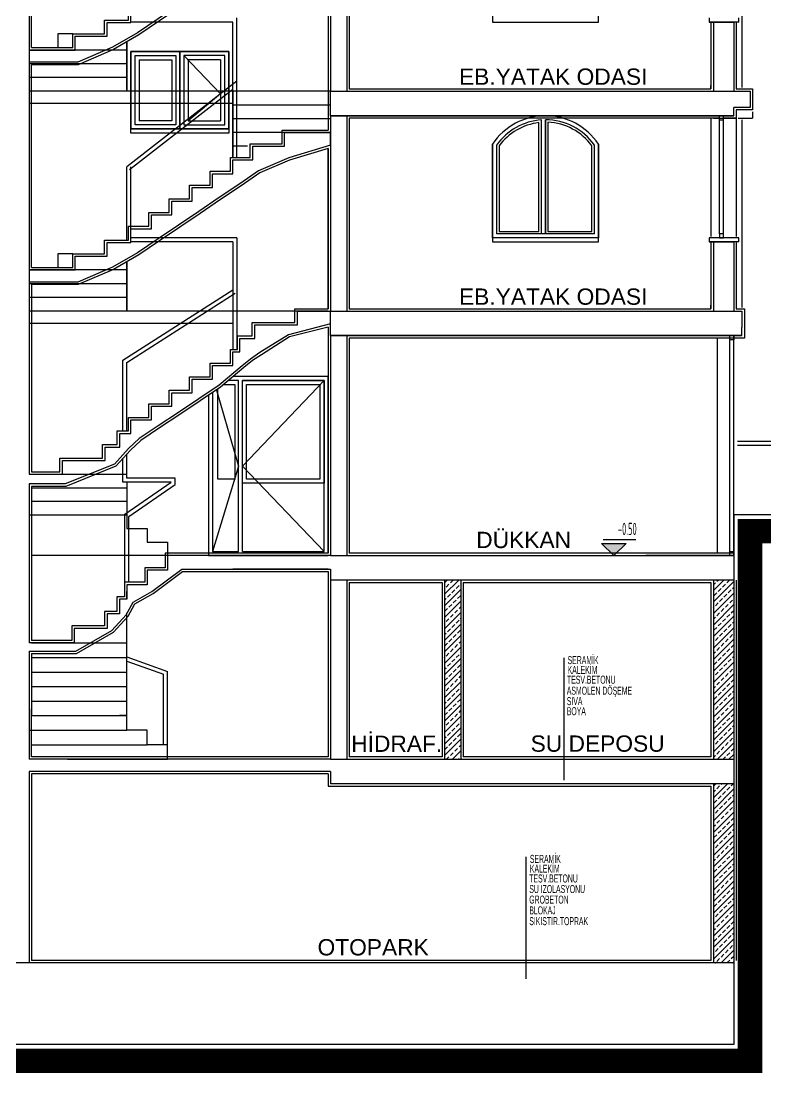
# Model space of a CAD drawing. Extents: x 41749 to 92598, y -24291 to 29432.
# Drawn here: x 43841.5 to 44070.2, y -23594.4 to -23271.6 of the extents above; entities that cross this region are included whole.
import ezdxf

# ---------------------------------------------------------------- set-up
doc = ezdxf.new("R2010")
doc.units = 0
doc.header["$MEASUREMENT"] = 0
doc.layers.get('0').update_dxf_attribs({"linetype": 'CONTINUOUS'})
doc.layers.add('ADAKENARI', color=7, linetype='CONTINUOUS')
doc.layers.add('SıVA', color=7, linetype='CONTINUOUS')
doc.styles.add('ARIALNARROW', font='ARIALN.TTF')
doc.styles.add('mahal', font='arial.ttf', dxfattribs={"height": 70})
doc.styles.add('OLCU', font='isocpeur.ttf', dxfattribs={"width": 0.59})
pattern_1 = [(45, (-40428.364, 1771.788), (-7.0710678, 7.0710678), []), (45, (-40421.293, 1771.788), (-7.0710678, 7.0710678), [5, -2.5])]

# ---------------------------------------------------------------- blocks, each defined once
blk = doc.blocks.new('KASA-2')
for p, q in [((-0.5, -0.5), (-0.5, 0.5)), ((-0.5, 0.5), (0.5, 0.5)), ((0.5, 0.5), (0.5, -0.5)), ((0.5, -0.5), (-0.5, -0.5))]:
    blk.add_line(p, q)
blk = doc.blocks.new('cv')
at = {"layer": 'SıVA', "linetype": 'ByBlock', "ltscale": 1.5}
blk.add_hatch(color=256, dxfattribs=at).paths.add_polyline_path([(33239.89483, -21631.44332), (33254.89483, -21646.44332), (33269.89483, -21631.44332)])
at = {"layer": 'SıVA'}
h = blk.add_hatch(dxfattribs=at)
h.set_pattern_fill('ANSI33', color=256, scale=40, style=0)
h.set_pattern_definition(pattern_1)
h.paths.add_polyline_path([(33067.10891, -21676.44009), (33047.10891, -21676.44009), (33047.10891, -21896.44009), (33067.10891, -21896.44009)])
h = blk.add_hatch(dxfattribs=at)
h.set_pattern_fill('ANSI33', color=256, scale=40, style=0)
h.set_pattern_definition(pattern_1)
h.paths.add_polyline_path([(33402.10891, -21676.44009), (33377.10892, -21676.44009), (33377.10893, -21896.44009), (33402.10891, -21896.44009)])
h.paths.add_polyline_path([(33402.10891, -21926.44009), (33377.10892, -21926.44009), (33377.10893, -22146.44009), (33402.10891, -22146.44009)])
for p, q in [((32537.10891, -20017.01717), (32537.10891, -21546.44009)), ((32540.10891, -21022.81509), (32540.10891, -20773.81509)), ((32907.10891, -20836.44009), (32907.10891, -21076.44009)), ((32927.10891, -20836.44009), (32927.10891, -21076.44009)), ((32930.10891, -20839.44009), (32930.10891, -21073.44009)), ((33412.10879, -20841.7018), (33412.10879, -21071.95656)), ((32904.10891, -20876.74466), (32904.10891, -21124.06509)), ((32904.10891, -20876.74466), (32904.10891, -21124.06509)), ((33372.10891, -20986.44009), (33372.10891, -20991.44009)), ((33372.10891, -20991.44009), (33402.10891, -20991.44009)), ((33408.20538, -20991.44009), (33372.10891, -20991.44009)), ((33374.10891, -20991.44009), (33374.10891, -21073.44009)), ((33377.10891, -20991.44009), (33377.10891, -21076.44009)), ((33402.10891, -20991.44009), (33377.10891, -20991.44009)), ((33402.10891, -20991.44009), (33402.10886, -21076.44009)), ((33402.10891, -20991.44009), (33402.10891, -20991.44009)), ((33402.10891, -20991.44011), (33402.10891, -21076.44009)), ((33405.10891, -20991.44009), (33405.10891, -21009.44009)), ((33408.20538, -20991.44009), (33408.20538, -20986.44009)), ((32590.65876, -21005.94009), (32572.2561, -21005.94009)), ((32572.2561, -21005.94009), (32572.2561, -21022.81509)), ((33405.10891, -21009.44009), (33405.10891, -21009.44009)), ((32667.10891, -21032.69009), (32717.10787, -21032.69009)), ((32717.10787, -21032.69009), (32717.10787, -21117.69009)), ((32777.10891, -21032.69009), (32727.10787, -21032.69009)), ((32727.10787, -21032.69009), (32727.10787, -21117.69009)), ((32540.10891, -21292.81509), (32540.10891, -21043.81509)), ((32672.10891, -21037.69009), (32672.10891, -21112.69009)), ((32772.10891, -21037.69009), (32772.10891, -21112.69009)), ((33374.10891, -21073.44009), (33374.10891, -21069.20553)), ((33374.10891, -21073.44009), (33374.10891, -21069.20553)), ((32907.10891, -21106.44009), (32907.10891, -21076.44009)), ((32907.10891, -21106.44009), (32907.10891, -21076.44009)), ((32907.10891, -21106.44009), (32907.10891, -21076.44009)), ((32907.10891, -21106.44009), (32907.10891, -21076.44009)), ((32907.10891, -21106.44009), (32907.10891, -21076.44009)), ((32907.10891, -21106.44009), (32907.10891, -21076.44009)), ((32930.10891, -21073.44009), (33374.10891, -21073.44009)), ((32930.10891, -21073.44009), (33374.10891, -21073.44009)), ((32907.10891, -21106.44009), (32907.10891, -21346.44009)), ((32907.10891, -21106.44009), (32907.10891, -21346.44009)), ((32927.10891, -21106.44009), (32927.10891, -21346.44009)), ((33374.10886, -21109.44009), (32930.10891, -21109.44009)), ((33374.10886, -21109.44009), (32930.10891, -21109.44009)), ((32930.10891, -21109.44009), (32930.10891, -21343.44009)), ((33374.10891, -21109.44009), (33374.1089, -21109.44009)), ((33384.6089, -21109.44009), (33374.1089, -21109.44009)), ((33374.1089, -21109.44009), (33374.10891, -21254.60372)), ((33374.10891, -21109.44009), (33374.1089, -21109.44009)), ((33384.6089, -21109.44009), (33374.1089, -21109.44009)), ((33377.1089, -21109.44009), (33405.10885, -21109.44002)), ((33377.1089, -21109.44009), (33405.10885, -21109.44002)), ((33384.60891, -21251.44009), (33384.6089, -21106.44009)), ((33389.60891, -21251.44009), (33389.6089, -21106.44009)), ((33405.10885, -21109.44008), (33389.6089, -21109.44009)), ((33405.10885, -21109.44008), (33389.6089, -21109.44009)), ((33405.1089, -21109.44009), (33405.10891, -21254.60372)), ((33407.61443, -21109.44009), (33425.10891, -21109.44009)), ((33425.10891, -21101.82914), (33425.10891, -21109.44009)), ((32722.10787, -21122.69009), (32662.10891, -21122.69009)), ((32722.10787, -21122.69009), (32782.10891, -21122.69009)), ((33170.96039, -21111.44009), (33170.96039, -21251.44009)), ((33389.6089, -21112.0235), (33384.6089, -21112.0235)), ((33389.6089, -21112.0235), (33384.6089, -21112.0235)), ((33389.6089, -21112.0235), (33384.6089, -21112.0235)), ((33389.6089, -21112.0235), (33384.6089, -21112.0235)), ((33412.10879, -21111.7018), (33412.10879, -21341.95656)), ((32907.10891, -21142.71871), (32907.10891, -21127.06509)), ((32904.10891, -21146.74466), (32904.10891, -21343.44009)), ((33230.96039, -21251.44009), (33110.96039, -21251.44009)), ((33235.96039, -21256.44009), (33105.96039, -21256.44009)), ((33408.20538, -21256.44009), (33372.10891, -21256.44009)), ((33372.10891, -21256.44009), (33372.10891, -21261.44009)), ((33372.10891, -21261.44009), (33402.10891, -21261.44009)), ((33408.20538, -21261.44009), (33372.10891, -21261.44009)), ((33374.10891, -21261.44009), (33374.10891, -21343.44009)), ((33377.10891, -21261.44009), (33377.10891, -21346.44009)), ((33402.10891, -21261.44009), (33377.10891, -21261.44009)), ((33402.10891, -21261.44009), (33402.10886, -21346.44009)), ((33402.10891, -21261.44009), (33402.10891, -21261.44009)), ((33402.10891, -21261.44011), (33402.10891, -21346.44009)), ((33405.10891, -21261.44009), (33405.10891, -21279.44009)), ((33408.20538, -21261.44009), (33408.20538, -21256.44009)), ((32590.65876, -21275.94009), (32572.2561, -21275.94009)), ((32572.2561, -21275.94009), (32572.2561, -21292.81509)), ((33405.10891, -21279.44009), (33405.10891, -21279.44009)), ((33374.10891, -21343.44009), (33374.10891, -21339.20553)), ((33374.10891, -21343.44009), (33374.10891, -21339.20553)), ((32907.10891, -21376.44009), (32907.10891, -21346.44009)), ((32907.10891, -21376.44009), (32907.10891, -21346.44009)), ((32907.10891, -21376.44009), (32907.10891, -21346.44009)), ((32907.10891, -21376.44009), (32907.10891, -21346.44009)), ((32907.10891, -21376.44009), (32907.10891, -21346.44009)), ((32930.10891, -21343.44009), (33374.10891, -21343.44009)), ((32930.10891, -21343.44009), (33374.10891, -21343.44009)), ((32904.10891, -21366.08975), (32904.10891, -21643.44009)), ((32907.10891, -21376.44009), (32907.10891, -21646.44009)), ((32927.10891, -21376.44009), (32927.10891, -21646.44009)), ((32930.10891, -21379.44009), (32930.10891, -21643.44009)), ((33382.10891, -21643.44009), (33382.10891, -21379.44009)), ((33397.10891, -21646.44009), (33397.1089, -21376.44007)), ((33402.10891, -21646.44009), (33402.1089, -21376.44007)), ((32794.10891, -21641.44009), (32794.10891, -21431.44009)), ((32799.10891, -21641.44009), (32799.10891, -21431.44009)), ((33997.94612, -21506.44009), (33406.89537, -21506.44009)), ((33997.94612, -21511.44009), (33406.89537, -21511.44009)), ((32537.10891, -21558.44009), (32537.10891, -21753.58295)), ((33241.68931, -21626.44039), (33282.07191, -21626.44039)), ((33254.89483, -21646.44332), (33239.89483, -21631.44332)), ((33239.89483, -21631.44332), (33269.89483, -21631.44332)), ((33254.89483, -21646.44332), (33269.89483, -21631.44332)), ((32907.10891, -21646.44009), (33402.10891, -21646.44009)), ((33402.10891, -21643.44009), (32930.10891, -21643.44009)), ((33402.10891, -21646.44009), (33402.10891, -21676.44009)), ((33402.10891, -21646.44009), (33402.10891, -21676.44009)), ((32904.10891, -21666.10676), (32904.10891, -21726.65122)), ((32907.10891, -21663.10676), (32907.10891, -21676.44009)), ((33402.10891, -21676.44009), (32907.10891, -21676.44009)), ((32907.10891, -21676.44009), (32907.10891, -21896.44009)), ((32927.10891, -21676.44009), (32927.10891, -21896.44009)), ((33047.10891, -21676.44009), (33047.10891, -21896.44009)), ((33067.10891, -21676.44009), (33067.10891, -21896.44009)), ((33377.10891, -21676.44009), (33377.10892, -21896.44009)), ((33377.10891, -21676.44009), (33377.10891, -21896.44009)), ((33377.10892, -21676.44009), (33377.10893, -21896.44009)), ((33402.10891, -21676.44009), (33402.10892, -21896.44009)), ((33402.10891, -21676.44009), (33402.10891, -21896.44009)), ((33405.10891, -21676.44009), (33405.10891, -21896.44009)), ((32930.10891, -21679.44009), (33044.10891, -21679.44009)), ((32930.10891, -21679.44009), (32930.10891, -21893.44009)), ((33044.10891, -21679.44009), (33044.10891, -21893.44009)), ((33070.10891, -21679.44009), (33374.10891, -21679.44009)), ((33070.10891, -21679.44009), (33070.10891, -21893.44009)), ((33374.10891, -21679.44009), (33374.10891, -21893.44009)), ((32904.10891, -21711.08975), (32904.10891, -21893.44009)), ((32537.10891, -21763.58295), (32537.10891, -21896.44009)), ((33193.35936, -21772.02593), (33193.35936, -21922.02593)), ((32540.10891, -21893.44009), (32540.10891, -21834.57935)), ((33405.10891, -21842.68202), (33405.10891, -22143.44009)), ((32907.10891, -21896.44009), (32537.10891, -21896.44009)), ((32904.10891, -21893.44009), (32540.10891, -21893.44009)), ((32907.10891, -21896.44009), (33402.10891, -21896.44009)), ((33044.10891, -21893.44009), (32930.10891, -21893.44009)), ((33374.10891, -21893.44009), (33070.10891, -21893.44009)), ((33402.10891, -21896.44009), (33402.10891, -21926.44009)), ((33402.10891, -21896.44009), (33402.10891, -21996.44009)), ((32537.10891, -21911.44009), (32537.10891, -22146.44009)), ((32907.10891, -21911.44009), (32537.10891, -21911.44009)), ((32907.10891, -21911.44009), (32907.10891, -21926.44009)), ((32540.10891, -21914.44009), (32540.10891, -22143.44009)), ((32904.10891, -21914.44009), (32540.10891, -21914.44009)), ((32904.10891, -21914.44009), (32904.10891, -21929.44009)), ((32904.10891, -21929.44009), (33044.10891, -21929.44009)), ((33402.10891, -21926.44009), (32907.10891, -21926.44009)), ((33044.10891, -21929.44009), (33374.10891, -21929.44009)), ((33374.10891, -21929.44009), (33374.10891, -22143.44009)), ((33377.10891, -21926.44009), (33377.10891, -22146.44009)), ((33377.10892, -21926.44009), (33377.10893, -22146.44009)), ((33402.10891, -21926.44009), (33402.10891, -22146.44009)), ((33147.03966, -22016.02593), (33147.03966, -22166.02593)), ((32904.10891, -22143.44009), (32540.10891, -22143.44009)), ((33044.10891, -22143.44009), (32853.51299, -22143.44009)), ((33374.10891, -22143.44009), (33034.82905, -22143.44009)), ((33402.10891, -22146.44009), (31587.10891, -22146.44009)), ((33402.10891, -22146.44009), (33402.10891, -22246.44009)), ((33402.10891, -22246.44009), (31617.10891, -22246.44009))]:
    blk.add_line(p, q, dxfattribs=at)
at = {"layer": 'SıVA', "ltscale": 0.3}
for p, q in [((32787.10891, -20991.44009), (32662.10891, -20991.44009)), ((32787.10891, -21157.81509), (32787.10891, -20991.44009)), ((32792.10891, -21157.81509), (32792.10891, -20986.44009)), ((32657.10891, -21015.69534), (32657.10891, -21076.44009)), ((32657.10891, -21076.44009), (32657.10891, -21015.74303)), ((32657.10891, -21025.81509), (32537.10891, -21025.81509)), ((32657.10891, -21042.69009), (32537.10891, -21042.69009)), ((32657.10891, -21059.56509), (32537.10891, -21059.56509)), ((32792.10891, -21063.92086), (32657.10891, -21169.06509)), ((32904.10891, -21076.44009), (32537.10891, -21076.44009)), ((32787.10891, -21074.15268), (32660.18124, -21173.00981)), ((32787.10891, -21076.44009), (32787.10891, -21157.81509)), ((32907.10891, -21076.44009), (32787.10891, -21076.44009)), ((32787.10891, -21091.44009), (32537.10891, -21091.44009)), ((32907.10891, -21093.31509), (32787.10891, -21093.31509)), ((32907.10891, -21110.19009), (32787.10891, -21110.19009)), ((32907.10891, -21127.06509), (32787.10891, -21127.06509)), ((32805.16272, -21143.94009), (32787.10891, -21143.94009)), ((32657.10891, -21259.06509), (32657.10891, -21169.06509)), ((32662.10891, -21256.44009), (32662.10891, -21169.06509)), ((32792.10891, -21256.44009), (32662.10891, -21256.44009)), ((32787.10891, -21261.44009), (32662.10891, -21261.44009)), ((32787.10891, -21261.44009), (32787.10891, -21393.44009)), ((32792.10891, -21256.44009), (32792.10891, -21393.44009)), ((32657.10891, -21285.69534), (32657.10891, -21346.44009)), ((32657.10891, -21346.44009), (32657.10891, -21285.74303)), ((32657.10891, -21295.81509), (32537.10891, -21295.81509)), ((32657.10891, -21312.69009), (32537.10891, -21312.69009)), ((32657.10891, -21329.56509), (32537.10891, -21329.56509)), ((32904.10891, -21346.44009), (32537.10891, -21346.44009)), ((32787.10891, -21361.44009), (32537.10891, -21361.44009)), ((32577.84106, -21546.44009), (32657.10891, -21546.44009)), ((32657.10891, -21556.44009), (32657.10891, -21613.10676)), ((32540.10891, -21563.10676), (32657.10891, -21563.10676)), ((32540.10891, -21579.77342), (32657.10891, -21579.77342)), ((32537.10891, -21596.44009), (32657.10891, -21596.44009)), ((32657.10891, -21613.10676), (32682.10891, -21613.10676)), ((32682.10891, -21613.10676), (32682.10891, -21629.77342)), ((32682.10891, -21629.77342), (32707.10891, -21629.77342)), ((32707.10891, -21629.77342), (32707.10891, -21646.44009)), ((32907.10891, -21646.44009), (32540.10891, -21646.44009)), ((32904.10891, -21646.44009), (32540.10891, -21646.44009)), ((32904.10891, -21663.10676), (32787.10891, -21663.10676)), ((32657.10891, -21700.01152), (32657.10891, -21690.30173)), ((32657.10891, -21860.7258), (32657.10891, -21717.03383)), ((32540.10891, -21753.58295), (32657.10891, -21753.58295)), ((32540.10891, -21771.44009), (32657.10891, -21771.44009)), ((32657.10891, -21770.7258), (32707.10891, -21788.58295)), ((32657.10891, -21776.03511), (32702.10891, -21792.10654)), ((32540.10891, -21789.29723), (32657.10891, -21789.29723)), ((32702.10891, -21878.58295), (32702.10891, -21792.10654)), ((32707.10891, -21878.58295), (32707.10891, -21788.58295)), ((32540.10891, -21807.15437), (32657.10891, -21807.15437)), ((32540.10891, -21825.01152), (32657.10891, -21825.01152)), ((32540.10891, -21842.86866), (32657.10891, -21842.86866)), ((32537.10891, -21860.7258), (32657.10891, -21860.7258)), ((32540.10891, -21860.7258), (32657.10891, -21860.7258)), ((32540.10891, -21878.58295), (32657.10891, -21878.58295)), ((32540.10891, -21878.58295), (32682.10891, -21878.58295))]:
    blk.add_line(p, q, dxfattribs=at)
at = {"layer": 'SıVA'}
for points in [[(32540.10891, -21022.81509), (32590.65876, -21022.81509), (32590.65876, -21005.94009), (32629.73094, -21005.94009), (32629.73094, -20989.06509), (32659.10891, -20989.06509), (32659.10891, -20972.19009), (32684.10891, -20972.19009), (32684.10891, -20955.31509), (32709.10891, -20955.31509), (32709.10891, -20938.44009), (32734.10891, -20938.44009), (32734.10891, -20921.56509), (32759.10891, -20921.56509), (32759.10891, -20904.69009), (32784.10891, -20904.69009), (32784.10891, -20887.81509), (32808.48688, -20887.81509), (32808.48688, -20870.94009), (32847.55907, -20870.94009), (32847.55907, -20854.06509), (32904.10891, -20854.06509), (32904.10891, -20606.74466)], [(32537.10891, -21025.81509), (32593.65876, -21025.81509), (32593.65876, -21008.94009), (32632.73094, -21008.94009), (32632.73094, -20992.06509), (32662.10891, -20992.06509), (32662.10891, -20975.19009), (32687.10891, -20975.19009), (32687.10891, -20958.31509), (32712.10891, -20958.31509), (32712.10891, -20941.44009), (32737.10891, -20941.44009), (32737.10891, -20924.56509), (32762.10891, -20924.56509), (32762.10891, -20907.69009), (32787.10891, -20907.69009), (32787.10891, -20890.81509), (32811.48688, -20890.81509), (32811.48688, -20873.94009), (32850.55907, -20873.94009), (32850.55907, -20857.06509), (32907.10891, -20857.06509)], [(32907.10891, -20872.71871), (32855.69516, -20888.06105), (32818.80061, -20903.99555), (32795.57397, -20920.07357), (32770.50101, -20936.99782), (32745.50101, -20953.87282), (32720.50101, -20970.74782), (32695.50101, -20987.62282), (32670.051, -21004.80157), (32639.46202, -21022.37219), (32596.75953, -21040.81509), (32537.10891, -21040.81509)], [(32904.10891, -20876.74466), (32856.72238, -20890.88524), (32820.26335, -20906.63164), (32797.26699, -20922.55026), (32772.17942, -20939.48437), (32747.17942, -20956.35937), (32722.17942, -20973.23437), (32697.17942, -20990.10937), (32671.63942, -21007.34887), (32640.80824, -21025.05861), (32597.37969, -21043.81509), (32540.10891, -21043.81509)], [(33105.96039, -20871.36664), (33105.96039, -20991.44009), (33235.96039, -20991.44009), (33235.96039, -20871.36664)], [(33405.10891, -21009.44009), (33405.10891, -21073.44009), (33425.10879, -21073.44009), (33425.10879, -21076.44009)], [(32667.10891, -21117.69009), (32667.10891, -21032.69009), (32667.10891, -21032.69009)], [(32672.10891, -21032.69009), (32717.10787, -21032.69009), (32717.10787, -21117.69009), (32667.10891, -21117.69009), (32667.10891, -21032.69009)], [(32772.10891, -21032.69009), (32727.10787, -21032.69009), (32727.10787, -21117.69009), (32777.10891, -21117.69009), (32777.10891, -21032.69009)], [(32727.10787, -21032.69009), (32772.10891, -21079.52299), (32732.10787, -21112.69009)], [(32777.10891, -21117.69009), (32777.10891, -21032.69009), (32777.10891, -21032.69009)], [(32672.10891, -21037.69009), (32712.10787, -21037.69009), (32712.10787, -21112.69009), (32672.10891, -21112.69009)], [(32772.10891, -21037.69009), (32732.10787, -21037.69009), (32732.10787, -21112.69009), (32772.10891, -21112.69009)], [(32907.10891, -21076.44009), (33422.10891, -21076.44009), (33422.10891, -21096.44009)], [(32907.10891, -21076.44009), (33422.10891, -21076.44009), (33422.10891, -21096.44009)], [(32907.10891, -21076.44009), (33422.10891, -21076.44009), (33422.10891, -21096.44009)], [(32907.10891, -21076.44009), (33422.10891, -21076.44009), (33422.10891, -21096.44009)], [(32907.10891, -21076.44009), (33422.10891, -21076.44009), (33422.10891, -21096.44009)], [(32907.10891, -21076.44009), (33422.10891, -21076.44009), (33422.10891, -21096.44009)], [(33400.73368, -21076.44009), (33422.10879, -21076.44009), (33422.10879, -21096.44009), (33402.10885, -21096.44004)], [(33400.73368, -21076.44009), (33422.10879, -21076.44009), (33422.10879, -21096.44009), (33402.10893, -21096.44)], [(33400.73368, -21076.44009), (33422.10879, -21076.44009), (33422.10879, -21096.44009), (33402.10893, -21096.44)], [(33400.73368, -21076.44009), (33422.10879, -21076.44009), (33422.10879, -21096.44009), (33402.10885, -21096.44004)], [(33400.73368, -21076.44009), (33422.10879, -21076.44009), (33422.10879, -21096.44009), (33402.10893, -21096.44)], [(33400.73368, -21076.44009), (33422.10879, -21076.44009), (33422.10879, -21096.44009), (33402.10893, -21096.44)], [(33400.73368, -21076.44009), (33422.10879, -21076.44009), (33422.10879, -21096.44009), (33402.10885, -21096.44004)], [(33400.73368, -21076.44009), (33422.10879, -21076.44009), (33422.10879, -21096.44009), (33402.10893, -21096.44)], [(33400.73368, -21076.44009), (33422.10879, -21076.44009), (33422.10879, -21096.44009), (33402.10893, -21096.44)], [(33425.10879, -21076.44009), (33425.10879, -21099.4401), (33405.10885, -21099.44005), (33405.10887, -21131.43999)], [(33425.10879, -21076.44009), (33425.10879, -21099.4401), (33405.10885, -21099.44005), (33405.10887, -21131.43999)], [(33425.10879, -21076.44009), (33425.10879, -21099.4401), (33405.10885, -21099.44005), (33405.10887, -21131.43999)], [(33425.10879, -21076.44009), (33425.10879, -21099.4401), (33405.10893, -21099.44001)], [(33425.10879, -21076.44009), (33425.10879, -21099.4401), (33405.10893, -21099.44001)], [(33425.10879, -21076.44009), (33425.10879, -21099.4401), (33405.10893, -21099.44001)], [(32907.10891, -21106.44009), (33402.10893, -21106.44009), (33402.10893, -21096.44)], [(32907.10891, -21106.44009), (33402.10893, -21106.44009), (33402.10893, -21096.44)], [(32907.10891, -21106.44009), (33402.10893, -21106.44009), (33402.10893, -21096.44)], [(33402.10893, -21106.44007), (32907.10891, -21106.44009)], [(33402.10893, -21106.44007), (32907.10891, -21106.44009)], [(32782.10891, -21122.69009), (32782.10891, -21127.69009), (32662.10891, -21127.69009), (32662.10891, -21122.69009)], [(33162.96039, -21248.44009), (33162.96039, -21114.96695)], [(33165.96039, -21251.44009), (33165.96039, -21111.6357)], [(33170.96039, -21251.44009), (33170.96039, -21111.44009)], [(33170.96039, -21111.44009), (33170.96039, -21251.44009)], [(33170.96039, -21111.44009), (33170.96039, -21251.44009)], [(33173.96039, -21114.5139), (33173.96039, -21248.44009)], [(32537.10891, -21295.81509), (32593.65876, -21295.81509), (32593.65876, -21278.94009), (32632.73094, -21278.94009), (32632.73094, -21262.06509), (32662.10891, -21262.06509), (32662.10891, -21245.19009), (32687.10891, -21245.19009), (32687.10891, -21228.31509), (32712.10891, -21228.31509), (32712.10891, -21211.44009), (32737.10891, -21211.44009), (32737.10891, -21194.56509), (32762.10891, -21194.56509), (32762.10891, -21177.69009), (32787.10891, -21177.69009), (32787.10891, -21160.81509), (32811.48688, -21160.81509), (32811.48688, -21143.94009), (32850.55907, -21143.94009), (32850.55907, -21127.06509), (32907.10891, -21127.06509)], [(32540.10891, -21292.81509), (32590.65876, -21292.81509), (32590.65876, -21275.94009), (32629.73094, -21275.94009), (32629.73094, -21259.06509), (32659.10891, -21259.06509), (32659.10891, -21242.19009), (32684.10891, -21242.19009), (32684.10891, -21225.31509), (32709.10891, -21225.31509), (32709.10891, -21208.44009), (32734.10891, -21208.44009), (32734.10891, -21191.56509), (32759.10891, -21191.56509), (32759.10891, -21174.69009), (32784.10891, -21174.69009), (32784.10891, -21157.81509), (32808.48688, -21157.81509), (32808.48688, -21140.94009), (32847.55907, -21140.94009), (32847.55907, -21124.06509), (32904.10891, -21124.06509)], [(32907.10891, -21142.71871), (32855.69516, -21158.06105), (32818.80061, -21173.99555), (32795.57397, -21190.07357), (32770.50101, -21206.99782), (32745.50101, -21223.87282), (32720.50101, -21240.74782), (32695.50101, -21257.62282), (32670.051, -21274.80157), (32639.46202, -21292.37219), (32596.75953, -21310.81509), (32537.10891, -21310.81509)], [(32904.10891, -21146.74466), (32856.72238, -21160.88524), (32820.26335, -21176.63164), (32797.26699, -21192.55026), (32772.17942, -21209.48437), (32747.17942, -21226.35937), (32722.17942, -21243.23437), (32697.17942, -21260.10937), (32671.63942, -21277.34887), (32640.80824, -21295.05861), (32597.37969, -21313.81509), (32540.10891, -21313.81509)], [(32540.10891, -21313.81509), (32540.10891, -21543.44009), (32574.84106, -21543.44009), (32574.84106, -21526.77342), (32627.24771, -21526.77342), (32627.24771, -21510.10676), (32645.31972, -21510.10676), (32645.31972, -21493.44009), (32659.10891, -21493.44009), (32659.10891, -21476.77342), (32684.10891, -21476.77342), (32684.10891, -21460.10676), (32709.10891, -21460.10676), (32709.10891, -21443.44009), (32734.10891, -21443.44009), (32734.10891, -21426.77342), (32759.10891, -21426.77342), (32759.10891, -21410.10676), (32784.10891, -21410.10676), (32784.10891, -21393.44009), (32792.89811, -21393.44009), (32792.89811, -21376.77342), (32810.97012, -21376.77342), (32810.97012, -21360.10676), (32863.37676, -21360.10676), (32863.37676, -21343.44009), (32904.10891, -21343.44009), (32904.10891, -21146.74466)], [(33105.96039, -21256.44009), (33105.96039, -21141.36664)], [(33105.96039, -21141.36664), (33105.96039, -21261.44009), (33235.96039, -21261.44009), (33235.96039, -21141.36664)], [(33110.96039, -21142.71395), (33110.96039, -21251.44009)], [(33113.96039, -21143.54965), (33113.96039, -21248.44009), (33162.96039, -21248.44009)], [(33173.96039, -21248.44009), (33227.96039, -21248.44009), (33227.96039, -21143.54965)], [(33230.96039, -21251.44009), (33230.96039, -21142.71395)], [(33235.96039, -21141.36664), (33235.96039, -21256.44009)], [(33405.10891, -21279.44009), (33405.10891, -21343.44009), (33415.10879, -21343.44009), (33415.10879, -21346.44009)], [(32537.10891, -21546.44009), (32577.84106, -21546.44009), (32577.84106, -21529.77342), (32630.24771, -21529.77342), (32630.24771, -21513.10676), (32648.31972, -21513.10676), (32648.31972, -21496.44009), (32662.10891, -21496.44009), (32662.10891, -21479.77342), (32687.10891, -21479.77342), (32687.10891, -21463.10676), (32712.10891, -21463.10676), (32712.10891, -21446.44009), (32737.10891, -21446.44009), (32737.10891, -21429.77342), (32762.10891, -21429.77342), (32762.10891, -21413.10676), (32787.10891, -21413.10676), (32787.10891, -21396.44009), (32795.89811, -21396.44009), (32795.89811, -21379.77342), (32813.97012, -21379.77342), (32813.97012, -21363.10676), (32866.37676, -21363.10676), (32866.37676, -21346.44009), (32907.10891, -21346.44009)], [(32907.10891, -21346.44009), (33412.10891, -21346.44009), (33412.10891, -21366.44009)], [(32907.10891, -21346.44009), (33412.10891, -21346.44009), (33412.10891, -21366.44009)], [(32907.10891, -21346.44009), (33412.10891, -21346.44009), (33412.10891, -21366.44009)], [(32907.10891, -21346.44009), (33412.10891, -21346.44009), (33412.10891, -21366.44009)], [(33415.10879, -21346.44009), (33415.10879, -21369.4401), (33415.10883, -21369.44005), (33415.10883, -21379.44009), (32930.10891, -21379.44009)], [(33400.73368, -21346.44009), (33412.10879, -21346.44009), (33412.10879, -21366.44009), (33412.10883, -21366.44004)], [(33400.73368, -21346.44009), (33412.10879, -21346.44009), (33412.10879, -21366.44009), (33412.10891, -21366.44)], [(33400.73368, -21346.44009), (33412.10879, -21346.44009), (33412.10879, -21366.44009), (33412.10891, -21366.44)], [(33400.73368, -21346.44009), (33412.10879, -21346.44009), (33412.10879, -21366.44009), (33412.10883, -21366.44004)], [(33400.73368, -21346.44009), (33412.10879, -21346.44009), (33412.10879, -21366.44009), (33412.10891, -21366.44)], [(33400.73368, -21346.44009), (33412.10879, -21346.44009), (33412.10879, -21366.44009), (33412.10891, -21366.44)], [(33415.10879, -21346.44009), (33415.10879, -21369.4401), (33415.10883, -21369.44005), (33415.10883, -21379.44009)], [(33415.10879, -21346.44009), (33415.10879, -21369.4401), (33415.10891, -21369.44001)], [(33415.10879, -21346.44009), (33415.10879, -21369.4401), (33415.10891, -21369.44001)], [(32907.10891, -21362.078), (32855.63925, -21375.2474), (32820.39112, -21397.28288), (32808.63913, -21405.23687), (32798.45565, -21413.57002), (32770.42942, -21437.25418), (32745.42942, -21453.92084), (32720.42942, -21470.58751), (32695.42942, -21487.25418), (32672.15727, -21502.76894), (32659.10738, -21515.02361), (32641.81632, -21534.08322), (32581.34761, -21558.44009), (32537.10891, -21558.44009)], [(32904.10891, -21366.08975), (32856.65528, -21378.07553), (32822.17197, -21399.78477), (32811.09361, -21406.99623), (32800.725, -21415.66267), (32772.09352, -21439.75033), (32747.09352, -21456.41699), (32722.09352, -21473.08366), (32697.09352, -21489.75033), (32674.16694, -21505.03471), (32661.35864, -21517.00698), (32643.63339, -21536.54518), (32582.01472, -21561.44009), (32540.10891, -21561.44009), (32540.10891, -21750.58295)], [(32907.10891, -21376.44009), (33412.10891, -21376.44009), (33412.10891, -21366.44)], [(32907.10891, -21376.44009), (33412.10891, -21376.44009), (33412.10891, -21366.44)], [(33412.10891, -21376.44007), (32907.10891, -21376.44009)], [(32794.10891, -21431.44009), (32781.97137, -21431.44009)], [(32904.10891, -21643.44009), (32904.10891, -21426.44009), (32787.91456, -21426.44009)], [(32799.10891, -21641.44009), (32899.10891, -21641.44009), (32899.10891, -21431.44009), (32799.10891, -21431.44009)], [(32899.10891, -21431.44009), (32799.10891, -21536.44009), (32899.10891, -21641.44009)], [(32766.93967, -21443.18623), (32794.10891, -21536.44009), (32762.10891, -21641.44009)], [(32762.10891, -21446.40673), (32762.10891, -21641.44009), (32794.10891, -21641.44009)], [(32776.02819, -21436.44009), (32789.75152, -21436.44009), (32789.75152, -21552.52073), (32768.82256, -21552.52073), (32768.82256, -21441.93096)], [(32757.10891, -21449.74006), (32757.10891, -21646.44009), (32904.10891, -21646.44009)], [(34599.5935, -21596.44009), (33402.10891, -21596.44009), (33402.10891, -22246.44009), (31212.58778, -22246.44009), (31212.58777, -21646.44009), (30403.12921, -21646.44009)], [(34599.5935, -21596.44009), (33402.10891, -21596.44011), (33402.10891, -21646.44009), (33294.15048, -21646.44009)], [(32907.10891, -21646.44009), (32707.10891, -21646.44009), (32707.10891, -21664.29723), (32682.10891, -21664.29723), (32682.10891, -21682.15437), (32657.10891, -21682.15437), (32657.10891, -21700.01152), (32647.85111, -21700.01152), (32647.85111, -21717.86866), (32632.77881, -21717.86866), (32632.77881, -21735.7258), (32592.46844, -21735.7258), (32592.46844, -21753.58295), (32537.10891, -21753.58295)], [(32904.10891, -21643.44009), (32704.10891, -21643.44009), (32704.10891, -21661.29723), (32679.10891, -21661.29723), (32679.10891, -21679.15437), (32654.10891, -21679.15437), (32654.10891, -21697.01152), (32644.85111, -21697.01152), (32644.85111, -21714.86866), (32629.77881, -21714.86866), (32629.77881, -21732.7258), (32589.46844, -21732.7258), (32589.46844, -21750.58295), (32540.10891, -21750.58295)], [(32537.10891, -21763.58295), (32594.45421, -21763.58295), (32638.68337, -21738.15317), (32656.0366, -21718.96429), (32664.6734, -21703.4156), (32687.65591, -21690.47488), (32724.4664, -21663.10676), (32907.10891, -21663.10676)], [(32540.10891, -21766.58295), (32595.25517, -21766.58295), (32640.59013, -21740.51738), (32658.49225, -21720.72155), (32666.88421, -21705.61364), (32689.29339, -21692.99575), (32725.45943, -21666.10676), (32904.10891, -21666.10676)], [(32540.10891, -21766.58295), (32540.10891, -21843.44009)]]:
    blk.add_lwpolyline(points, dxfattribs=at)
for points in [[(32662.10891, -21027.69009), (32722.10787, -21027.69009), (32722.10787, -21122.69009), (32662.10891, -21122.69009)], [(32662.10891, -21122.69009), (32722.10787, -21122.69009), (32722.10787, -21027.69009), (32662.10891, -21027.69009)], [(32662.10891, -21027.69009), (32782.10891, -21027.69009), (32782.10891, -21127.69009), (32662.10891, -21127.69009)], [(32782.10891, -21027.69009), (32722.10787, -21027.69009), (32722.10787, -21122.69009), (32782.10891, -21122.69009)], [(32782.10891, -21122.69009), (32722.10787, -21122.69009), (32722.10787, -21027.69009), (32782.10891, -21027.69009)], [(32667.10891, -21122.69009), (32667.10891, -21122.69009)], [(32777.10891, -21122.69009), (32777.10891, -21122.69009)], [(33397.1089, -21381.44009), (33397.1089, -21376.44009), (33402.1089, -21376.44009), (33402.1089, -21381.44009), (33397.1089, -21381.44009)], [(32799.10891, -21431.44009), (32899.10891, -21431.44009), (32899.10891, -21557.52073), (32799.10891, -21557.52073)], [(32804.10891, -21436.44009), (32894.10891, -21436.44009), (32894.10891, -21552.52073), (32804.10891, -21552.52073)], [(33397.10891, -21646.44009), (33397.10891, -21641.44009), (33402.10891, -21641.44009), (33402.10891, -21646.44009), (33397.10891, -21646.44009)]]:
    blk.add_lwpolyline(points, close=True, dxfattribs=at)
at = {"layer": 'SıVA', "ltscale": 0.3}
for points in [[(32652.10891, -21493.44009), (32652.10891, -21406.64522), (32787.10891, -21320.10676)], [(32657.10891, -21493.44009), (32657.10891, -21409.37918), (32789.80724, -21324.31615)], [(32659.38645, -21679.15437), (32659.38645, -21598.21663), (32716.47912, -21559.07438), (32716.47912, -21551.44009), (32657.10891, -21551.44009), (32657.10891, -21521.69137)], [(32654.38645, -21679.15437), (32654.38645, -21595.58233), (32711.47912, -21556.44009), (32652.10891, -21556.44009), (32652.10891, -21527.20278)], [(32584.08178, -21896.44009), (32707.10891, -21896.44009), (32707.10891, -21878.58295), (32682.10891, -21878.58295), (32682.10891, -21860.7258), (32657.10891, -21860.7258), (32657.10891, -21842.86866), (32647.85111, -21842.86866)]]:
    blk.add_lwpolyline(points, dxfattribs=at)
at = {"layer": 'SıVA', "const_width": 30}
blk.add_lwpolyline([(34599.5935, -21616.44009), (33422.10891, -21616.44009), (33422.10891, -22266.44009), (31192.58778, -22266.44009), (31192.58777, -21666.44009), (30403.12921, -21666.44009)], dxfattribs=at)
at = {"layer": 'SıVA'}
for centre, radius, start, end in [((33170.96039, -21184.38744), 77.94735, 33.49891917, 146.50108083), ((33170.91966, -21184.61885), 73.15145, 93.88732281, 145.05070992), ((33171.14753, -21185.29465), 70.80264, 96.64015312, 143.87161105), ((33171.27389, -21184.03161), 72.59219, 34.69270748, 90.2474421), ((33171.0927, -21184.579), 70.12376, 35.80999195, 87.65625567)]:
    blk.add_arc(centre, radius, start, end, dxfattribs=at)
at = {"layer": 'SıVA', "xscale": -5, "yscale": 5, "zscale": 5, "rotation": 90}
blk.add_blockref('KASA-2', (33387.10891, -21253.94009), dxfattribs=at)
at = {"layer": 'SıVA'}
for s, height, style, width, p in [('-0.50', 15, 'OLCU', 0.5, (33259.89283, -21621.15234)), ('SERAMİK', 9.828, 'ARIALNARROW', 0.6, (33198.14614, -21779.60631)), ('KALEKİM', 9.828, 'ARIALNARROW', 0.6, (33198.14614, -21791.55906)), ('TESV.BETONU', 9.828, 'ARIALNARROW', 0.6, (33197.43204, -21803.62601)), ('ASMOLEN DÖŞEME', 9.828, 'ARIALNARROW', 0.6, (33197.14976, -21817.1319)), ('SIVA ', 9.828, 'ARIALNARROW', 0.6, (33197.14976, -21829.93959)), ('BOYA', 9.828, 'ARIALNARROW', 0.6, (33197.14976, -21842.32544)), ('SERAMİK', 9.828, 'ARIALNARROW', 0.6, (33151.82644, -22023.60631)), ('KALEKİM', 9.828, 'ARIALNARROW', 0.6, (33151.82644, -22035.55906)), ('TESV.BETONU', 9.828, 'ARIALNARROW', 0.6, (33151.11233, -22047.62601)), ('SU IZOLASYONU', 9.828, 'ARIALNARROW', 0.6, (33151.11233, -22060.59441)), ('GROBETON', 9.828, 'ARIALNARROW', 0.6, (33151.11233, -22073.56279)), ('BLOKAJ', 9.828, 'ARIALNARROW', 0.6, (33151.11233, -22086.77855)), ('SIKISTIR.TOPRAK', 9.828, 'ARIALNARROW', 0.6, (33151.11233, -22099.99431))]:
    blk.add_text(s, height=height, dxfattribs=dict(at, style=style, width=width)).set_placement(p)
at = {"layer": 'SıVA', "char_height": 20, "width": 318.296, "attachment_point": 5, "style": 'mahal'}
for s, insert in [('{\\fArial|b0|i0|c186|p34;EB.YATAK ODASI}', (33180.4362, -21058.66117)), ('{\\fArial|b0|i0|c186|p34;EB.YATAK ODASI}', (33180.4362, -21328.66117)), ('DÜKKAN', (33144.16496, -21627.30429)), ('HİDRAF.', (32988.33955, -21877.30429)), ('SU DEPOSU', (33235.00914, -21877.30429)), ('OTOPARK', (32959.42795, -22127.30429))]:
    blk.add_mtext(s, dxfattribs=dict(at, insert=insert))

msp = doc.modelspace()

# ---------------------------------------------------------------- block references
at = {"layer": 'ADAKENARI', "xscale": 0.25, "yscale": 0.25, "zscale": 0.25}
msp.add_blockref('cv', (35709.76185, -18024.07549), dxfattribs=at)

doc.saveas('drawing.dxf')
